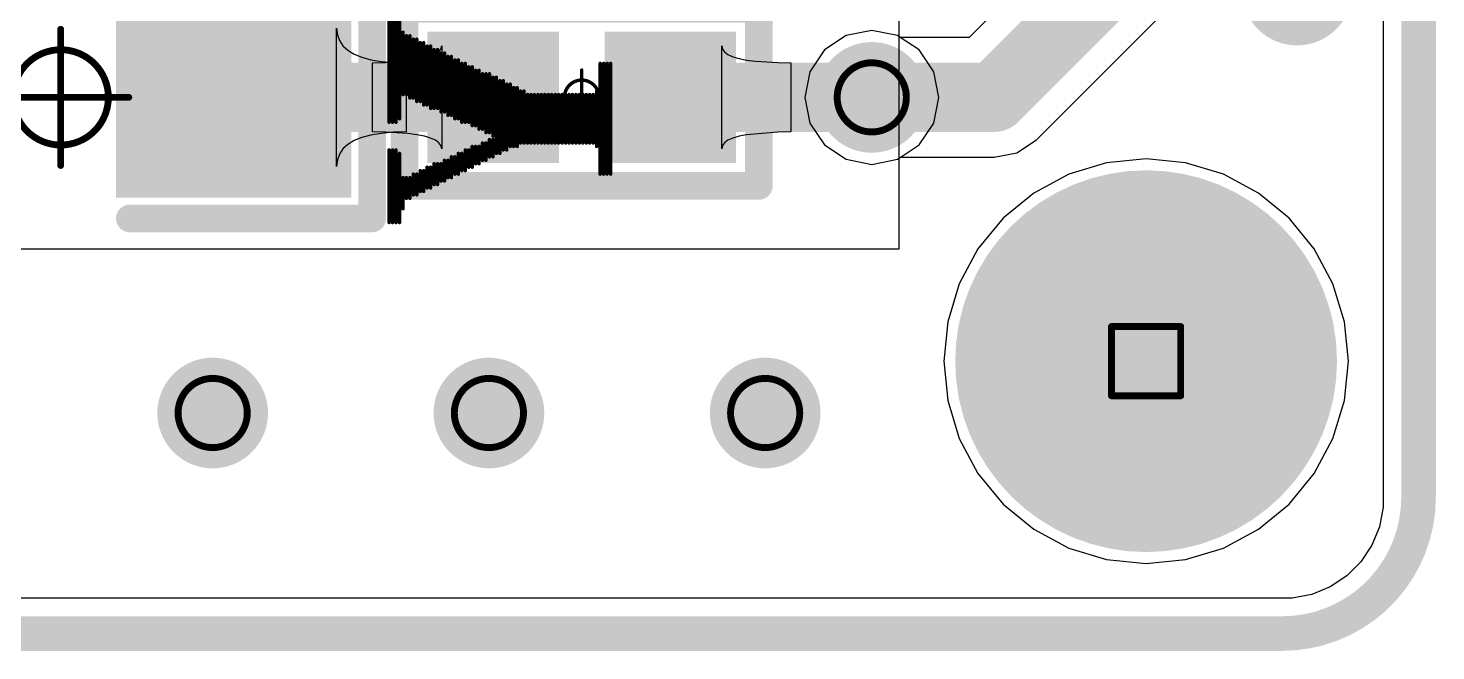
# Model space of a CAD drawing. Header units: millimetres. Extents: x -1.72 to 0.75, y -0.35 to 1.04.
# Drawn here: x 0.3462 to 0.753, y -0.005 to 0.175 of the extents above; entities that cross this region are included whole.
import ezdxf

# ---------------------------------------------------------------- set-up
doc = ezdxf.new("R2010")
doc.units = ezdxf.units.MM
doc.header["$MEASUREMENT"] = 0
for name, color, linetype in [('BottomLayer', 5, 'Continuous'), ('BottomOverlay', 54, 'Continuous'), ('BottomSolder', 6, 'Continuous'), ('DrillDrawing', 1, 'Continuous'), ('Mechanical1', 6, 'Continuous'), ('Mechanical15', 56, 'Continuous'), ('MultiLayer', 9, 'Continuous'), ('PadHoleLayer', 156, 'Continuous'), ('TopLayer', 1, 'Continuous'), ('TopOverlay', 2, 'Continuous'), ('TopPaste', 8, 'Continuous'), ('TopSolder', 216, 'Continuous'), ('ViaHoleLayer', 16, 'Continuous')]:
    doc.layers.add(name, color=color, linetype=linetype)

# ---------------------------------------------------------------- blocks, each defined once
blk = doc.blocks.new('SEASKY1_B_1')
at = {"layer": 'BottomOverlay', "const_width": 0.001}
for points in [[(0.504, -0.021), (0.472, -0.0209999)], [(0.504, -0.022), (0.472, -0.0219999)], [(0.472, -0.0230001), (0.504, -0.023)], [(0.472, -0.0240001), (0.504, -0.024)], [(0.496, -0.025), (0.48, -0.025)], [(0.495, -0.026), (0.481, -0.026)], [(0.495, -0.027), (0.481, -0.027)], [(0.4810001, -0.028), (0.495, -0.0279999)], [(0.495, -0.032), (0.481, -0.032)], [(0.495, -0.033), (0.481, -0.033)], [(0.4950001, -0.029), (0.4810001, -0.029)], [(0.4950001, -0.03), (0.4810001, -0.03)], [(0.495, -0.0310001), (0.4810001, -0.031)], [(0.495, -0.034), (0.481, -0.034)], [(0.495, -0.035), (0.481, -0.035)], [(0.495, -0.036), (0.481, -0.036)], [(0.495, -0.037), (0.481, -0.037)], [(0.495, -0.038), (0.481, -0.038)], [(0.495, -0.039), (0.481, -0.039)], [(0.495, -0.04), (0.481, -0.04)], [(0.495, -0.041), (0.481, -0.041)], [(0.495, -0.042), (0.481, -0.042)], [(0.4810001, -0.043), (0.495, -0.0429999)], [(0.4950001, -0.044), (0.4810001, -0.044)], [(0.4950001, -0.045), (0.4810001, -0.045)], [(0.496, -0.048), (0.479, -0.048)], [(0.496, -0.049), (0.479, -0.049)], [(0.495, -0.0460001), (0.48, -0.0460001)], [(0.495, -0.047), (0.48, -0.047)], [(0.497, -0.052), (0.477, -0.052)], [(0.498, -0.053), (0.477, -0.053)], [(0.496, -0.05), (0.478, -0.05)], [(0.497, -0.051), (0.478, -0.051)], [(0.492, -0.056), (0.475, -0.056)], [(0.4919999, -0.057), (0.475, -0.057)], [(0.498, -0.054), (0.476, -0.054)], [(0.493, -0.055), (0.476, -0.055)], [(0.499, -0.055), (0.494, -0.055)], [(0.499, -0.056), (0.494, -0.056)], [(0.5, -0.057), (0.495, -0.0569999)], [(0.49, -0.061), (0.473, -0.061)], [(0.491, -0.059), (0.474, -0.059)], [(0.49, -0.06), (0.474, -0.06)], [(0.491, -0.058), (0.475, -0.058)], [(0.5, -0.058), (0.495, -0.0579999)], [(0.496, -0.0610001), (0.502, -0.061)], [(0.501, -0.059), (0.4960001, -0.059)], [(0.501, -0.06), (0.4960001, -0.06)], [(0.488, -0.0649999), (0.471, -0.0649999)], [(0.489, -0.063), (0.472, -0.063)], [(0.489, -0.064), (0.472, -0.064)], [(0.489, -0.062), (0.473, -0.062)], [(0.502, -0.062), (0.497, -0.062)], [(0.503, -0.063), (0.497, -0.063)], [(0.503, -0.064), (0.498, -0.064)], [(0.504, -0.065), (0.498, -0.065)], [(0.486, -0.069), (0.469, -0.069)], [(0.487, -0.0670001), (0.4699999, -0.067)], [(0.487, -0.0680001), (0.4699999, -0.068)], [(0.4880001, -0.066), (0.4709999, -0.066)], [(0.504, -0.066), (0.499, -0.066)], [(0.505, -0.067), (0.499, -0.067)], [(0.5, -0.0680001), (0.505, -0.068)], [(0.506, -0.069), (0.5, -0.069)], [(0.485, -0.073), (0.467, -0.073)], [(0.485, -0.071), (0.468, -0.071)], [(0.485, -0.072), (0.468, -0.072)], [(0.486, -0.07), (0.469, -0.07)], [(0.506, -0.07), (0.501, -0.07)], [(0.507, -0.071), (0.501, -0.071)], [(0.5069999, -0.072), (0.501, -0.072)], [(0.5079999, -0.073), (0.502, -0.073)], [(0.483, -0.077), (0.465, -0.077)], [(0.483, -0.076), (0.466, -0.076)], [(0.484, -0.075), (0.4660001, -0.075)], [(0.484, -0.074), (0.467, -0.074)], [(0.5079999, -0.074), (0.502, -0.074)], [(0.509, -0.0750001), (0.503, -0.075)], [(0.509, -0.076), (0.503, -0.076)], [(0.51, -0.077), (0.504, -0.077)], [(0.481, -0.081), (0.463, -0.081)], [(0.482, -0.079), (0.464, -0.079)], [(0.481, -0.08), (0.464, -0.08)], [(0.482, -0.078), (0.465, -0.078)], [(0.51, -0.078), (0.504, -0.078)], [(0.511, -0.079), (0.505, -0.079)], [(0.511, -0.08), (0.505, -0.08)], [(0.5139999, -0.081), (0.505, -0.081)], [(0.459, -0.0830001), (0.489, -0.083)], [(0.489, -0.084), (0.459, -0.084)], [(0.489, -0.085), (0.459, -0.085)], [(0.4880001, -0.082), (0.4590001, -0.082)], [(0.518, -0.0830001), (0.497, -0.083)], [(0.518, -0.084), (0.497, -0.084)], [(0.518, -0.085), (0.497, -0.085)], [(0.5180001, -0.082), (0.498, -0.082)]]:
    blk.add_lwpolyline(points, dxfattribs=at)
at = {"layer": 'BottomOverlay', "const_width": 0.0005}
for points in [[(0.47175, -0.0209999, 1), (0.47225, -0.0209999, 1)], [(0.47175, -0.0219999, 1), (0.47225, -0.0219999, 1)], [(0.47175, -0.0230001, 1), (0.47225, -0.0230001, 1)], [(0.47175, -0.0240001, 1), (0.47225, -0.0240001, 1)], [(0.50375, -0.021, 1), (0.50425, -0.021, 1)], [(0.50375, -0.022, 1), (0.50425, -0.022, 1)], [(0.50375, -0.023, 1), (0.50425, -0.023, 1)], [(0.50375, -0.024, 1), (0.50425, -0.024, 1)], [(0.47975, -0.025, 1), (0.48025, -0.025, 1)], [(0.48075, -0.026, 1), (0.48125, -0.026, 1)], [(0.48075, -0.027, 1), (0.48125, -0.027, 1)], [(0.4807501, -0.028, 1), (0.4812501, -0.028, 1)], [(0.49475, -0.026, 1), (0.49525, -0.026, 1)], [(0.49475, -0.027, 1), (0.49525, -0.027, 1)], [(0.49475, -0.0279999, 1), (0.49525, -0.0279999, 1)], [(0.49575, -0.025, 1), (0.49625, -0.025, 1)], [(0.48075, -0.032, 1), (0.48125, -0.032, 1)], [(0.48075, -0.033, 1), (0.48125, -0.033, 1)], [(0.4807501, -0.029, 1), (0.4812501, -0.029, 1)], [(0.4807501, -0.03, 1), (0.4812501, -0.03, 1)], [(0.4807501, -0.031, 1), (0.4812501, -0.031, 1)], [(0.49475, -0.0310001, 1), (0.49525, -0.0310001, 1)], [(0.49475, -0.032, 1), (0.49525, -0.032, 1)], [(0.49475, -0.033, 1), (0.49525, -0.033, 1)], [(0.4947501, -0.029, 1), (0.4952501, -0.029, 1)], [(0.4947501, -0.03, 1), (0.4952501, -0.03, 1)], [(0.48075, -0.034, 1), (0.48125, -0.034, 1)], [(0.48075, -0.035, 1), (0.48125, -0.035, 1)], [(0.48075, -0.036, 1), (0.48125, -0.036, 1)], [(0.48075, -0.037, 1), (0.48125, -0.037, 1)], [(0.49475, -0.034, 1), (0.49525, -0.034, 1)], [(0.49475, -0.035, 1), (0.49525, -0.035, 1)], [(0.49475, -0.036, 1), (0.49525, -0.036, 1)], [(0.49475, -0.037, 1), (0.49525, -0.037, 1)], [(0.48075, -0.038, 1), (0.48125, -0.038, 1)], [(0.48075, -0.039, 1), (0.48125, -0.039, 1)], [(0.48075, -0.04, 1), (0.48125, -0.04, 1)], [(0.48075, -0.041, 1), (0.48125, -0.041, 1)], [(0.49475, -0.038, 1), (0.49525, -0.038, 1)], [(0.49475, -0.039, 1), (0.49525, -0.039, 1)], [(0.49475, -0.04, 1), (0.49525, -0.04, 1)], [(0.49475, -0.041, 1), (0.49525, -0.041, 1)], [(0.48075, -0.042, 1), (0.48125, -0.042, 1)], [(0.4807501, -0.043, 1), (0.4812501, -0.043, 1)], [(0.4807501, -0.044, 1), (0.4812501, -0.044, 1)], [(0.4807501, -0.045, 1), (0.4812501, -0.045, 1)], [(0.49475, -0.042, 1), (0.49525, -0.042, 1)], [(0.49475, -0.0429999, 1), (0.49525, -0.0429999, 1)], [(0.4947501, -0.044, 1), (0.4952501, -0.044, 1)], [(0.4947501, -0.045, 1), (0.4952501, -0.045, 1)], [(0.47875, -0.048, 1), (0.47925, -0.048, 1)], [(0.47875, -0.049, 1), (0.47925, -0.049, 1)], [(0.47975, -0.0460001, 1), (0.48025, -0.0460001, 1)], [(0.47975, -0.047, 1), (0.48025, -0.047, 1)], [(0.49475, -0.0460001, 1), (0.49525, -0.0460001, 1)], [(0.49475, -0.047, 1), (0.49525, -0.047, 1)], [(0.49575, -0.048, 1), (0.49625, -0.048, 1)], [(0.49575, -0.049, 1), (0.49625, -0.049, 1)], [(0.47675, -0.052, 1), (0.47725, -0.052, 1)], [(0.47675, -0.053, 1), (0.47725, -0.053, 1)], [(0.47775, -0.05, 1), (0.47825, -0.05, 1)], [(0.47775, -0.051, 1), (0.47825, -0.051, 1)], [(0.49575, -0.05, 1), (0.49625, -0.05, 1)], [(0.49675, -0.051, 1), (0.49725, -0.051, 1)], [(0.49675, -0.052, 1), (0.49725, -0.052, 1)], [(0.49775, -0.053, 1), (0.49825, -0.053, 1)], [(0.47475, -0.056, 1), (0.47525, -0.056, 1)], [(0.47475, -0.057, 1), (0.47525, -0.057, 1)], [(0.47575, -0.054, 1), (0.47625, -0.054, 1)], [(0.47575, -0.055, 1), (0.47625, -0.055, 1)], [(0.4917499, -0.057, 1), (0.4922499, -0.057, 1)], [(0.49175, -0.056, 1), (0.49225, -0.056, 1)], [(0.49275, -0.055, 1), (0.49325, -0.055, 1)], [(0.49375, -0.055, 1), (0.49425, -0.055, 1)], [(0.49375, -0.056, 1), (0.49425, -0.056, 1)], [(0.49475, -0.0569999, 1), (0.49525, -0.0569999, 1)], [(0.49775, -0.054, 1), (0.49825, -0.054, 1)], [(0.49875, -0.055, 1), (0.49925, -0.055, 1)], [(0.49875, -0.056, 1), (0.49925, -0.056, 1)], [(0.49975, -0.057, 1), (0.50025, -0.057, 1)], [(0.47275, -0.061, 1), (0.47325, -0.061, 1)], [(0.47375, -0.059, 1), (0.47425, -0.059, 1)], [(0.47375, -0.06, 1), (0.47425, -0.06, 1)], [(0.47475, -0.058, 1), (0.47525, -0.058, 1)], [(0.48975, -0.06, 1), (0.49025, -0.06, 1)], [(0.48975, -0.061, 1), (0.49025, -0.061, 1)], [(0.49075, -0.058, 1), (0.49125, -0.058, 1)], [(0.49075, -0.059, 1), (0.49125, -0.059, 1)], [(0.49475, -0.0579999, 1), (0.49525, -0.0579999, 1)], [(0.49575, -0.0610001, 1), (0.49625, -0.0610001, 1)], [(0.4957501, -0.059, 1), (0.4962501, -0.059, 1)], [(0.4957501, -0.06, 1), (0.4962501, -0.06, 1)], [(0.49975, -0.058, 1), (0.50025, -0.058, 1)], [(0.50075, -0.059, 1), (0.50125, -0.059, 1)], [(0.50075, -0.06, 1), (0.50125, -0.06, 1)], [(0.50175, -0.061, 1), (0.50225, -0.061, 1)], [(0.47075, -0.0649999, 1), (0.47125, -0.0649999, 1)], [(0.47175, -0.063, 1), (0.47225, -0.063, 1)], [(0.47175, -0.064, 1), (0.47225, -0.064, 1)], [(0.47275, -0.062, 1), (0.47325, -0.062, 1)], [(0.48775, -0.0649999, 1), (0.48825, -0.0649999, 1)], [(0.48875, -0.062, 1), (0.48925, -0.062, 1)], [(0.48875, -0.063, 1), (0.48925, -0.063, 1)], [(0.48875, -0.064, 1), (0.48925, -0.064, 1)], [(0.49675, -0.062, 1), (0.49725, -0.062, 1)], [(0.49675, -0.063, 1), (0.49725, -0.063, 1)], [(0.49775, -0.064, 1), (0.49825, -0.064, 1)], [(0.49775, -0.065, 1), (0.49825, -0.065, 1)], [(0.50175, -0.062, 1), (0.50225, -0.062, 1)], [(0.50275, -0.063, 1), (0.50325, -0.063, 1)], [(0.50275, -0.064, 1), (0.50325, -0.064, 1)], [(0.50375, -0.065, 1), (0.50425, -0.065, 1)], [(0.46875, -0.069, 1), (0.46925, -0.069, 1)], [(0.4697499, -0.067, 1), (0.4702499, -0.067, 1)], [(0.4697499, -0.068, 1), (0.4702499, -0.068, 1)], [(0.4707499, -0.066, 1), (0.4712499, -0.066, 1)], [(0.48575, -0.069, 1), (0.48625, -0.069, 1)], [(0.48675, -0.0670001, 1), (0.48725, -0.0670001, 1)], [(0.48675, -0.0680001, 1), (0.48725, -0.0680001, 1)], [(0.4877501, -0.066, 1), (0.4882501, -0.066, 1)], [(0.49875, -0.066, 1), (0.49925, -0.066, 1)], [(0.49875, -0.067, 1), (0.49925, -0.067, 1)], [(0.49975, -0.0680001, 1), (0.50025, -0.0680001, 1)], [(0.49975, -0.069, 1), (0.50025, -0.069, 1)], [(0.50375, -0.066, 1), (0.50425, -0.066, 1)], [(0.50475, -0.067, 1), (0.50525, -0.067, 1)], [(0.50475, -0.068, 1), (0.50525, -0.068, 1)], [(0.50575, -0.069, 1), (0.50625, -0.069, 1)], [(0.46675, -0.073, 1), (0.46725, -0.073, 1)], [(0.46775, -0.071, 1), (0.46825, -0.071, 1)], [(0.46775, -0.072, 1), (0.46825, -0.072, 1)], [(0.46875, -0.07, 1), (0.46925, -0.07, 1)], [(0.48475, -0.071, 1), (0.48525, -0.071, 1)], [(0.48475, -0.072, 1), (0.48525, -0.072, 1)], [(0.48475, -0.073, 1), (0.48525, -0.073, 1)], [(0.48575, -0.07, 1), (0.48625, -0.07, 1)], [(0.50075, -0.07, 1), (0.50125, -0.07, 1)], [(0.50075, -0.071, 1), (0.50125, -0.071, 1)], [(0.50075, -0.072, 1), (0.50125, -0.072, 1)], [(0.50175, -0.073, 1), (0.50225, -0.073, 1)], [(0.50575, -0.07, 1), (0.50625, -0.07, 1)], [(0.5067499, -0.072, 1), (0.5072499, -0.072, 1)], [(0.50675, -0.071, 1), (0.50725, -0.071, 1)], [(0.5077499, -0.073, 1), (0.5082499, -0.073, 1)], [(0.46475, -0.077, 1), (0.46525, -0.077, 1)], [(0.46575, -0.076, 1), (0.46625, -0.076, 1)], [(0.4657501, -0.075, 1), (0.4662501, -0.075, 1)], [(0.46675, -0.074, 1), (0.46725, -0.074, 1)], [(0.48275, -0.076, 1), (0.48325, -0.076, 1)], [(0.48275, -0.077, 1), (0.48325, -0.077, 1)], [(0.48375, -0.074, 1), (0.48425, -0.074, 1)], [(0.48375, -0.075, 1), (0.48425, -0.075, 1)], [(0.50175, -0.074, 1), (0.50225, -0.074, 1)], [(0.50275, -0.075, 1), (0.50325, -0.075, 1)], [(0.50275, -0.076, 1), (0.50325, -0.076, 1)], [(0.50375, -0.077, 1), (0.50425, -0.077, 1)], [(0.5077499, -0.074, 1), (0.5082499, -0.074, 1)], [(0.50875, -0.0750001, 1), (0.50925, -0.0750001, 1)], [(0.50875, -0.076, 1), (0.50925, -0.076, 1)], [(0.50975, -0.077, 1), (0.51025, -0.077, 1)], [(0.46275, -0.081, 1), (0.46325, -0.081, 1)], [(0.46375, -0.079, 1), (0.46425, -0.079, 1)], [(0.46375, -0.08, 1), (0.46425, -0.08, 1)], [(0.46475, -0.078, 1), (0.46525, -0.078, 1)], [(0.48075, -0.08, 1), (0.48125, -0.08, 1)], [(0.48075, -0.081, 1), (0.48125, -0.081, 1)], [(0.48175, -0.078, 1), (0.48225, -0.078, 1)], [(0.48175, -0.079, 1), (0.48225, -0.079, 1)], [(0.50375, -0.078, 1), (0.50425, -0.078, 1)], [(0.50475, -0.079, 1), (0.50525, -0.079, 1)], [(0.50475, -0.08, 1), (0.50525, -0.08, 1)], [(0.50475, -0.081, 1), (0.50525, -0.081, 1)], [(0.50975, -0.078, 1), (0.51025, -0.078, 1)], [(0.51075, -0.079, 1), (0.51125, -0.079, 1)], [(0.51075, -0.08, 1), (0.51125, -0.08, 1)], [(0.5137499, -0.081, 1), (0.5142499, -0.081, 1)], [(0.4877501, -0.082, 1), (0.4882501, -0.082, 1)], [(0.48875, -0.083, 1), (0.48925, -0.083, 1)], [(0.48875, -0.084, 1), (0.48925, -0.084, 1)], [(0.48875, -0.085, 1), (0.48925, -0.085, 1)], [(0.49675, -0.083, 1), (0.49725, -0.083, 1)], [(0.49675, -0.084, 1), (0.49725, -0.084, 1)], [(0.49675, -0.085, 1), (0.49725, -0.085, 1)], [(0.49775, -0.082, 1), (0.49825, -0.082, 1)], [(0.51775, -0.0830001, 1), (0.51825, -0.0830001, 1)], [(0.51775, -0.084, 1), (0.51825, -0.084, 1)], [(0.51775, -0.085, 1), (0.51825, -0.085, 1)], [(0.5177501, -0.082, 1), (0.5182501, -0.082, 1)]]:
    blk.add_lwpolyline(points, format="xyb", close=True, dxfattribs=at)
blk = doc.blocks.new('R_0603_L_39')
at = {"layer": 'Mechanical15', "const_width": 0.001}
for points in [[(0, -0.007874), (0, 0.007874)], [(-0.007874, 0), (0.007874, 0)]]:
    blk.add_lwpolyline(points, dxfattribs=at)
at = {"layer": 'Mechanical15'}
for points, const_width in [([(-0.00025, 0.007874, 1), (0.00025, 0.007874, 1)], 0.0005), ([(0.005, 0, 1), (-0.005, 0, 1)], 0.001), ([(-0.008124, 0, 1), (-0.007624, 0, 1)], 0.0005), ([(-0.00525, 0, 1), (-0.00475, 0, 1)], 0.0005), ([(0.00475, 0, 1), (0.00525, 0, 1)], 0.0005), ([(0.007624, 0, 1), (0.008124, 0, 1)], 0.0005), ([(-0.00025, -0.007874, 1), (0.00025, -0.007874, 1)], 0.0005)]:
    blk.add_lwpolyline(points, format="xyb", close=True, dxfattribs=dict(at, const_width=const_width))
at = {"layer": 'TopLayer'}
for points in [[(-0.0405938, -0.0150032), (-0.0105938, -0.0150032), (-0.0405938, 0.0149968), (-0.0105938, 0.0149968)], [(0.0105874, -0.0150032), (0.0405874, -0.0150032), (0.0105874, 0.0149968), (0.0405874, 0.0149968)]]:
    blk.add_solid(points, dxfattribs=at)
at = {"layer": 'TopOverlay', "const_width": 0.008}
for points in [[(-0.0511843, -0.0255938), (-0.0511843, 0.0255874)], [(-0.0511843, 0.0255874), (0.0511779, 0.0255874)], [(0.0511779, -0.0255938), (0.0511779, 0.0255874)], [(-0.0511843, -0.0255938), (0.0511779, -0.0255938)]]:
    blk.add_lwpolyline(points, dxfattribs=at)
at = {"layer": 'TopOverlay', "const_width": 0.004}
for points in [[(-0.0531843, 0.0255874, 1), (-0.0491843, 0.0255874, 1)], [(-0.0531843, 0.0255874, 1), (-0.0491843, 0.0255874, 1)], [(0.0491779, 0.0255874, 1), (0.0531779, 0.0255874, 1)], [(0.0491779, 0.0255874, 1), (0.0531779, 0.0255874, 1)], [(-0.0531843, -0.0255938, 1), (-0.0491843, -0.0255938, 1)], [(-0.0531843, -0.0255938, 1), (-0.0491843, -0.0255938, 1)], [(0.0491779, -0.0255938, 1), (0.0531779, -0.0255938, 1)], [(0.0491779, -0.0255938, 1), (0.0531779, -0.0255938, 1)]]:
    blk.add_lwpolyline(points, format="xyb", close=True, dxfattribs=at)
at = {"layer": 'TopPaste'}
for points in [[(-0.0405938, -0.0150032), (-0.0105938, -0.0150032), (-0.0405938, 0.0149968), (-0.0105938, 0.0149968)], [(0.0105874, -0.0150032), (0.0405874, -0.0150032), (0.0105874, 0.0149968), (0.0405874, 0.0149968)]]:
    blk.add_solid(points, dxfattribs=at)
at = {"layer": 'TopSolder'}
for points in [[(-0.0445938, -0.0190032), (-0.0065938, -0.0190032), (-0.0445938, 0.0189968), (-0.0065938, 0.0189968)], [(0.0065874, -0.0190032), (0.0445874, -0.0190032), (0.0065874, 0.0189968), (0.0445874, 0.0189968)]]:
    blk.add_solid(points, dxfattribs=at)
blk = doc.blocks.new('LED_0805G_40')
at = {"layer": 'Mechanical15', "const_width": 0.0019685}
for points in [[(0, 0.019685), (0, -0.019685)], [(0.019685, 0), (-0.019685, 0)]]:
    blk.add_lwpolyline(points, dxfattribs=at)
at = {"layer": 'Mechanical15'}
for points, const_width in [([(-0.0004921, 0.019685, 1), (0.0004921, 0.019685, 1)], 0.0009842), ([(0.0137795, 0, 1), (-0.0137795, 0, 1)], 0.0019685), ([(-0.0201771, 0, 1), (-0.0191929, 0, 1)], 0.0009842), ([(-0.0142716, 0, 1), (-0.0132874, 0, 1)], 0.0009842), ([(0.0132874, 0, 1), (0.0142716, 0, 1)], 0.0009842), ([(0.0191929, 0, 1), (0.0201771, 0, 1)], 0.0009842), ([(-0.0004921, -0.019685, 1), (0.0004921, -0.019685, 1)], 0.0009842)]:
    blk.add_lwpolyline(points, format="xyb", close=True, dxfattribs=dict(at, const_width=const_width))
at = {"layer": 'TopLayer', "const_width": 0.05}
blk.add_lwpolyline([(0.0549999, 0), (0.0449999, 0)], dxfattribs=at)
at = {"layer": 'TopLayer', "const_width": 0.025}
for points in [[(0.0324999, 0, 1), (0.0574999, 0, 1)], [(0.0424999, 0, 1), (0.0674999, 0, 1)]]:
    blk.add_lwpolyline(points, format="xyb", close=True, dxfattribs=at)
at = {"layer": 'TopLayer'}
blk.add_solid([(-0.0799999, -0.025), (-0.0199999, -0.025), (-0.0799999, 0.025), (-0.0199999, 0.025)], dxfattribs=at)
at = {"layer": 'TopOverlay', "const_width": 0.008}
for points in [[(-0.02, 0.035), (-0.09, 0.0349999)], [(-0.09, 0.0349999), (-0.09, -0.0349999)], [(0.105, 0.0349999), (0.02, 0.035)], [(0.09, 0.0349999), (0.09, -0.0349999)], [(0.105, 0.0349999), (0.105, -0.0349999)], [(-0.02, -0.035), (-0.09, -0.0349999)], [(0.105, -0.0349999), (0.02, -0.035)]]:
    blk.add_lwpolyline(points, dxfattribs=at)
at = {"layer": 'TopOverlay', "const_width": 0.004}
for points in [[(-0.092, 0.0349999, 1), (-0.088, 0.0349999, 1)], [(-0.092, 0.0349999, 1), (-0.088, 0.0349999, 1)], [(-0.022, 0.035, 1), (-0.018, 0.035, 1)], [(0.018, 0.035, 1), (0.022, 0.035, 1)], [(0.088, 0.0349999, 1), (0.092, 0.0349999, 1)], [(0.103, 0.0349999, 1), (0.107, 0.0349999, 1)], [(0.103, 0.0349999, 1), (0.107, 0.0349999, 1)], [(-0.092, -0.0349999, 1), (-0.088, -0.0349999, 1)], [(-0.092, -0.0349999, 1), (-0.088, -0.0349999, 1)], [(-0.022, -0.035, 1), (-0.018, -0.035, 1)], [(0.018, -0.035, 1), (0.022, -0.035, 1)], [(0.088, -0.0349999, 1), (0.092, -0.0349999, 1)], [(0.103, -0.0349999, 1), (0.107, -0.0349999, 1)], [(0.103, -0.0349999, 1), (0.107, -0.0349999, 1)]]:
    blk.add_lwpolyline(points, format="xyb", close=True, dxfattribs=at)
at = {"layer": 'TopPaste', "const_width": 0.05}
blk.add_lwpolyline([(0.0549999, 0), (0.0449999, 0)], dxfattribs=at)
at = {"layer": 'TopPaste', "const_width": 0.025}
for points in [[(0.0324999, 0, 1), (0.0574999, 0, 1)], [(0.0424999, 0, 1), (0.0674999, 0, 1)]]:
    blk.add_lwpolyline(points, format="xyb", close=True, dxfattribs=at)
at = {"layer": 'TopPaste'}
blk.add_solid([(-0.0799999, -0.025), (-0.0199999, -0.025), (-0.0799999, 0.025), (-0.0199999, 0.025)], dxfattribs=at)
at = {"layer": 'TopSolder', "const_width": 0.058}
blk.add_lwpolyline([(0.0549999, 0), (0.0449999, 0)], dxfattribs=at)
at = {"layer": 'TopSolder', "const_width": 0.029}
for points in [[(0.0304999, 0, 1), (0.0594999, 0, 1)], [(0.0404999, 0, 1), (0.0694999, 0, 1)]]:
    blk.add_lwpolyline(points, format="xyb", close=True, dxfattribs=at)
at = {"layer": 'TopSolder'}
blk.add_solid([(-0.0839999, -0.029), (-0.0159999, -0.029), (-0.0839999, 0.029), (-0.0159999, 0.029)], dxfattribs=at)

msp = doc.modelspace()

# ---------------------------------------------------------------- linework, layer by layer
at = {"layer": 'BottomLayer'}
for p, q in [((0.7378361, 0.7086613), (0.7378361, 0.0393701)), ((0.642667, 0.1968456), (0.6181544, 0.172333)), ((0.6375903, 0.1427437), (0.6722563, 0.1774097)), ((0.5825866, 0.1728944), (0.5763018, 0.168695)), ((0.59, 0.174369), (0.5825866, 0.1728944)), ((0.5974134, 0.1728944), (0.59, 0.174369)), ((0.5982536, 0.172333), (0.5974134, 0.1728944)), ((0.6181544, 0.172333), (0.5982536, 0.172333)), ((0.5763018, 0.168695), (0.5721024, 0.1624102)), ((0.5721024, 0.1624102), (0.5706278, 0.1549968)), ((0.5706278, 0.1549968), (0.5721024, 0.1475834)), ((0.5721024, 0.1475834), (0.5763018, 0.1412986)), ((0.6319671, 0.1389864), (0.6375903, 0.1427437)), ((0.5763018, 0.1412986), (0.5825866, 0.1370992)), ((0.625334, 0.137667), (0.6319671, 0.1389864)), ((0.5825866, 0.1370992), (0.59, 0.1356246)), ((0.59, 0.1356246), (0.5974134, 0.1370992)), ((0.5974134, 0.1370992), (0.5982632, 0.137667)), ((0.5982632, 0.137667), (0.625334, 0.137667)), ((0.6578858, 0.1360795), (0.6469186, 0.1327526)), ((0.6692913, 0.1372028), (0.6578858, 0.1360795)), ((0.6806968, 0.1360795), (0.6692913, 0.1372028)), ((0.691664, 0.1327526), (0.6806968, 0.1360795)), ((0.6469186, 0.1327526), (0.6368112, 0.1273501)), ((0.7017714, 0.1273501), (0.691664, 0.1327526)), ((0.6368112, 0.1273501), (0.627952, 0.1200795)), ((0.7106306, 0.1200795), (0.7017714, 0.1273501)), ((0.627952, 0.1200795), (0.6206814, 0.1112203)), ((0.7179012, 0.1112203), (0.7106306, 0.1200795)), ((0.6206814, 0.1112203), (0.6152789, 0.1011129)), ((0.7233037, 0.1011129), (0.7179012, 0.1112203)), ((0.6152789, 0.1011129), (0.611952, 0.0901457)), ((0.7266306, 0.0901457), (0.7233037, 0.1011129)), ((0.611952, 0.0901457), (0.6108287, 0.0787402)), ((0.7277539, 0.0787402), (0.7266306, 0.0901457)), ((0.6108287, 0.0787402), (0.611952, 0.0673347)), ((0.7266306, 0.0673347), (0.7277539, 0.0787402)), ((0.611952, 0.0673347), (0.6152789, 0.0563675)), ((0.7233037, 0.0563675), (0.7266306, 0.0673347)), ((0.6152789, 0.0563675), (0.6206814, 0.0462601)), ((0.7179012, 0.0462601), (0.7233037, 0.0563675)), ((0.6206814, 0.0462601), (0.627952, 0.0374009)), ((0.7106306, 0.0374009), (0.7179012, 0.0462601)), ((0.627952, 0.0374009), (0.6368112, 0.0301303)), ((0.7017714, 0.0301303), (0.7106306, 0.0374009)), ((0.7378361, 0.0393701), (0.7378361, 0.0364967)), ((0.7378361, 0.0364967), (0.7367149, 0.0308603)), ((0.6368112, 0.0301303), (0.6469186, 0.0247278)), ((0.691664, 0.0247278), (0.7017714, 0.0301303)), ((0.7367149, 0.0308603), (0.7345156, 0.0255506)), ((0.6469186, 0.0247278), (0.6578858, 0.0214009)), ((0.6806968, 0.0214009), (0.691664, 0.0247278)), ((0.7345156, 0.0255506), (0.7313229, 0.0207724)), ((0.6578858, 0.0214009), (0.6692913, 0.0202776)), ((0.6692913, 0.0202776), (0.6806968, 0.0214009)), ((0.7313229, 0.0207724), (0.727259, 0.0167085)), ((0.727259, 0.0167085), (0.7224809, 0.0135159)), ((0.7224809, 0.0135159), (0.7171714, 0.0113165)), ((0.7115349, 0.0101954), (0.0364965, 0.0101954)), ((0.7171714, 0.0113165), (0.7115349, 0.0101954))]:
    msp.add_line(p, q, dxfattribs=at)
at = {"layer": 'BottomLayer', "const_width": 0.02}
for points in [[(0.625334, 0.155), (0.66, 0.189666)], [(0.59, 0.1549968), (0.5900032, 0.155)], [(0.5900032, 0.155), (0.625334, 0.155)]]:
    msp.add_lwpolyline(points, dxfattribs=at)
at = {"layer": 'BottomLayer'}
for points, const_width in [([(0.7069266, 0.18602, 1), (0.7189266, 0.18602, 1)], 0.012), ([(0.584, 0.1549968, 1), (0.596, 0.1549968, 1)], 0.012), ([(0.585, 0.1549968, 1), (0.595, 0.1549968, 1)], 0.01), ([(0.5850032, 0.155, 1), (0.5950032, 0.155, 1)], 0.01), ([(0.5850032, 0.155, 1), (0.5950032, 0.155, 1)], 0.01), ([(0.620334, 0.155, 1), (0.630334, 0.155, 1)], 0.01), ([(0.620334, 0.155, 1), (0.630334, 0.155, 1)], 0.01), ([(0.6437008, 0.0787402, 1), (0.6948818, 0.0787402, 1)], 0.0511811), ([(0.3935149, 0.0637527, 1), (0.4055149, 0.0637527, 1)], 0.012), ([(0.4733532, 0.0637527, 1), (0.4853532, 0.0637527, 1)], 0.012), ([(0.5531915, 0.0637527, 1), (0.5651915, 0.0637527, 1)], 0.012)]:
    msp.add_lwpolyline(points, format="xyb", close=True, dxfattribs=dict(at, const_width=const_width))
at = {"layer": 'BottomSolder'}
for points, const_width in [([(0.7049266, 0.18602, 1), (0.7209266, 0.18602, 1)], 0.016), ([(0.582, 0.1549968, 1), (0.598, 0.1549968, 1)], 0.016), ([(0.6417008, 0.0787402, 1), (0.6968818, 0.0787402, 1)], 0.0551811), ([(0.3915149, 0.0637527, 1), (0.4075149, 0.0637527, 1)], 0.016), ([(0.4713532, 0.0637527, 1), (0.4873532, 0.0637527, 1)], 0.016), ([(0.5511915, 0.0637527, 1), (0.5671915, 0.0637527, 1)], 0.016)]:
    msp.add_lwpolyline(points, format="xyb", close=True, dxfattribs=dict(at, const_width=const_width))
at = {"layer": 'DrillDrawing'}
for points, const_width in [([(0.7480315, 0.0393701), (0.7480315, 0.7086613)], 0.006), ([(0.6592913, 0.0887402), (0.6792913, 0.0887402)], 0.002), ([(0.6592913, 0.0687402), (0.6592913, 0.0887402)], 0.002), ([(0.6792913, 0.0687402), (0.6792913, 0.0887402)], 0.002), ([(0.6592913, 0.0687402), (0.6792913, 0.0687402)], 0.002), ([(0.0393701, 0), (0.7086614, 0)], 0.006)]:
    msp.add_lwpolyline(points, dxfattribs=dict(at, const_width=const_width))
for points, const_width in [([(0.6, 0.1549968, 1), (0.58, 0.1549968, 1)], 0.002), ([(0.5795, 0.1549968, 1), (0.5805, 0.1549968, 1)], 0.001), ([(0.5995, 0.1549968, 1), (0.6005, 0.1549968, 1)], 0.001), ([(0.6587913, 0.0887402, 1), (0.6597913, 0.0887402, 1)], 0.001), ([(0.6587913, 0.0887402, 1), (0.6597913, 0.0887402, 1)], 0.001), ([(0.6787913, 0.0887402, 1), (0.6797913, 0.0887402, 1)], 0.001), ([(0.6787913, 0.0887402, 1), (0.6797913, 0.0887402, 1)], 0.001), ([(0.4095149, 0.0637527, 1), (0.3895149, 0.0637527, 1)], 0.002), ([(0.4893532, 0.0637527, 1), (0.4693532, 0.0637527, 1)], 0.002), ([(0.5691915, 0.0637527, 1), (0.5491915, 0.0637527, 1)], 0.002), ([(0.6587913, 0.0687402, 1), (0.6597913, 0.0687402, 1)], 0.001), ([(0.6587913, 0.0687402, 1), (0.6597913, 0.0687402, 1)], 0.001), ([(0.6787913, 0.0687402, 1), (0.6797913, 0.0687402, 1)], 0.001), ([(0.6787913, 0.0687402, 1), (0.6797913, 0.0687402, 1)], 0.001), ([(0.3890149, 0.0637527, 1), (0.3900149, 0.0637527, 1)], 0.001), ([(0.4090149, 0.0637527, 1), (0.4100149, 0.0637527, 1)], 0.001), ([(0.4688532, 0.0637527, 1), (0.4698532, 0.0637527, 1)], 0.001), ([(0.4888532, 0.0637527, 1), (0.4898532, 0.0637527, 1)], 0.001), ([(0.5486915, 0.0637527, 1), (0.5496915, 0.0637527, 1)], 0.001), ([(0.5686915, 0.0637527, 1), (0.5696915, 0.0637527, 1)], 0.001), ([(0.7465315, 0.0393701, 1), (0.7495315, 0.0393701, 1)], 0.003), ([(0.7465315, 0.0393701, 1), (0.7495315, 0.0393701, 1)], 0.003), ([(0.7071614, 0, 1), (0.7101614, 0, 1)], 0.003), ([(0.7071614, 0, 1), (0.7101614, 0, 1)], 0.003)]:
    msp.add_lwpolyline(points, format="xyb", close=True, dxfattribs=dict(at, const_width=const_width))
at = {"layer": 'DrillDrawing', "const_width": 0.006}
msp.add_lwpolyline([(0.7480315, 0.0393701, -0.4142135623730951), (0.7086614, 0)], format="xyb", dxfattribs=at)
at = {"layer": 'Mechanical1', "const_width": 0.01}
for points in [[(0.7480315, 0.0393701), (0.7480315, 0.7086613)], [(0.0393701, 0), (0.7086614, 0)]]:
    msp.add_lwpolyline(points, dxfattribs=at)
msp.add_lwpolyline([(0.7480315, 0.0393701, -0.4142135623730951), (0.7086614, 0)], format="xyb", dxfattribs=at)
at = {"layer": 'Mechanical1', "const_width": 0.005}
for points in [[(0.7455315, 0.0393701, 1), (0.7505315, 0.0393701, 1)], [(0.7455315, 0.0393701, 1), (0.7505315, 0.0393701, 1)], [(0.7061614, 0, 1), (0.7111614, 0, 1)], [(0.7061614, 0, 1), (0.7111614, 0, 1)]]:
    msp.add_lwpolyline(points, format="xyb", close=True, dxfattribs=at)
at = {"layer": 'MultiLayer'}
for points, const_width in [([(0.7069266, 0.18602, 1), (0.7189266, 0.18602, 1)], 0.012), ([(0.584, 0.1549968, 1), (0.596, 0.1549968, 1)], 0.012), ([(0.6437008, 0.0787402, 1), (0.6948818, 0.0787402, 1)], 0.0511811), ([(0.3935149, 0.0637527, 1), (0.4055149, 0.0637527, 1)], 0.012), ([(0.4733532, 0.0637527, 1), (0.4853532, 0.0637527, 1)], 0.012), ([(0.5531915, 0.0637527, 1), (0.5651915, 0.0637527, 1)], 0.012)]:
    msp.add_lwpolyline(points, format="xyb", close=True, dxfattribs=dict(at, const_width=const_width))
at = {"layer": 'PadHoleLayer', "const_width": 0.0472441}
msp.add_lwpolyline([(0.6456693, 0.0787402, 1), (0.6929133, 0.0787402, 1)], format="xyb", close=True, dxfattribs=at)
at = {"layer": 'TopLayer'}
for p, q in [((0.7378361, 0.7086613), (0.7378361, 0.0393701)), ((0.5979401, 0.1112203), (0.59794, 0.2361359)), ((0.5979401, 0.1725425), (0.59794, 0.1892943)), ((0.4353473, 0.1349952), (0.4353473, 0.1749952)), ((0.4353473, 0.1749952), (0.4355485, 0.1730952)), ((0.4355485, 0.1730952), (0.4361521, 0.1713952)), ((0.4361521, 0.1713952), (0.4371581, 0.1698952)), ((0.6036982, 0.168695), (0.5979401, 0.1725425)), ((0.4371581, 0.1698952), (0.4385665, 0.1685952)), ((0.4385665, 0.1685952), (0.4403773, 0.1674952)), ((0.4403773, 0.1674952), (0.4425905, 0.1665952)), ((0.462501, 0.1667514), (0.463901, 0.1673856)), ((0.463901, 0.1673856), (0.464901, 0.1681174)), ((0.464901, 0.1681174), (0.465501, 0.1689467)), ((0.465501, 0.1689467), (0.465701, 0.1698736)), ((0.465701, 0.1698736), (0.465701, 0.1401136)), ((0.5466422, 0.1401136), (0.5466422, 0.1698736)), ((0.5466422, 0.1698736), (0.5468422, 0.1689467)), ((0.5468422, 0.1689467), (0.5474422, 0.1681174)), ((0.5474422, 0.1681174), (0.5484422, 0.1673856)), ((0.5484422, 0.1673856), (0.5498422, 0.1667514)), ((0.6078976, 0.1624102), (0.6036982, 0.168695)), ((0.4425905, 0.1665952), (0.4452061, 0.1658952)), ((0.4452061, 0.1658952), (0.4482241, 0.1653952)), ((0.445701, 0.1649952), (0.449501, 0.165044)), ((0.445701, 0.1449952), (0.445701, 0.1649952)), ((0.4482241, 0.1653952), (0.4516445, 0.1650952)), ((0.449501, 0.165044), (0.458501, 0.1657757)), ((0.4516445, 0.1650952), (0.4554673, 0.1649952)), ((0.4554673, 0.1649952), (0.4554673, 0.1449952)), ((0.458501, 0.1657757), (0.460701, 0.1662148)), ((0.460701, 0.1662148), (0.462501, 0.1667514)), ((0.5498422, 0.1667514), (0.5516422, 0.1662148)), ((0.5516422, 0.1662148), (0.5538422, 0.1657757)), ((0.5538422, 0.1657757), (0.5564422, 0.1654343)), ((0.5564422, 0.1654343), (0.5628422, 0.165044)), ((0.5628422, 0.165044), (0.5666422, 0.1649952)), ((0.5666422, 0.1649952), (0.5666422, 0.1449952)), ((0.6093722, 0.1549968), (0.6078976, 0.1624102)), ((0.6078976, 0.1475834), (0.6093722, 0.1549968)), ((0.6036982, 0.1412986), (0.6078976, 0.1475834)), ((0.4403773, 0.1424952), (0.4385665, 0.1413952)), ((0.4425905, 0.1433952), (0.4403773, 0.1424952)), ((0.4452061, 0.1440952), (0.4425905, 0.1433952)), ((0.4482241, 0.1445952), (0.4452061, 0.1440952)), ((0.449501, 0.1449464), (0.445701, 0.1449952)), ((0.4516445, 0.1448952), (0.4482241, 0.1445952)), ((0.455901, 0.1445559), (0.449501, 0.1449464)), ((0.4554673, 0.1449952), (0.4516445, 0.1448952)), ((0.458501, 0.1442141), (0.455901, 0.1445559)), ((0.460701, 0.1437748), (0.458501, 0.1442141)), ((0.462501, 0.1432378), (0.460701, 0.1437748)), ((0.463901, 0.1426032), (0.462501, 0.1432378)), ((0.464901, 0.141871), (0.463901, 0.1426032)), ((0.5484422, 0.1426032), (0.5474422, 0.141871)), ((0.5498422, 0.1432378), (0.5484422, 0.1426032)), ((0.5516422, 0.1437748), (0.5498422, 0.1432378)), ((0.5538422, 0.1442141), (0.5516422, 0.1437748)), ((0.5628422, 0.1449464), (0.5538422, 0.1442141)), ((0.5666422, 0.1449952), (0.5628422, 0.1449464)), ((0.4361521, 0.1385952), (0.4355485, 0.1368952)), ((0.4371581, 0.1400952), (0.4361521, 0.1385952)), ((0.4385665, 0.1413952), (0.4371581, 0.1400952)), ((0.465501, 0.1410411), (0.464901, 0.141871)), ((0.465701, 0.1401136), (0.465501, 0.1410411)), ((0.5468422, 0.1410411), (0.5466422, 0.1401136)), ((0.5474422, 0.141871), (0.5468422, 0.1410411)), ((0.5979401, 0.1374511), (0.6036982, 0.1412986)), ((0.4355485, 0.1368952), (0.4353473, 0.1349952)), ((0.5979401, 0.1112203), (0.5979401, 0.1374511)), ((0.6578858, 0.1360795), (0.6469186, 0.1327526)), ((0.6692913, 0.1372028), (0.6578858, 0.1360795)), ((0.6806968, 0.1360795), (0.6692913, 0.1372028)), ((0.691664, 0.1327526), (0.6806968, 0.1360795)), ((0.6469186, 0.1327526), (0.6368112, 0.1273501)), ((0.7017714, 0.1273501), (0.691664, 0.1327526)), ((0.6368112, 0.1273501), (0.627952, 0.1200795)), ((0.7106306, 0.1200795), (0.7017714, 0.1273501)), ((0.627952, 0.1200795), (0.6206814, 0.1112203)), ((0.7179012, 0.1112203), (0.7106306, 0.1200795)), ((0.2489343, 0.1112203), (0.5979401, 0.1112203)), ((0.334311, 0.1112203), (0.5979401, 0.1112203)), ((0.6206814, 0.1112203), (0.6152789, 0.1011129)), ((0.7233037, 0.1011129), (0.7179012, 0.1112203)), ((0.6152789, 0.1011129), (0.611952, 0.0901457)), ((0.7266306, 0.0901457), (0.7233037, 0.1011129)), ((0.611952, 0.0901457), (0.6108287, 0.0787402)), ((0.7277539, 0.0787402), (0.7266306, 0.0901457)), ((0.6108287, 0.0787402), (0.611952, 0.0673347)), ((0.7266306, 0.0673347), (0.7277539, 0.0787402)), ((0.611952, 0.0673347), (0.6152789, 0.0563675)), ((0.7233037, 0.0563675), (0.7266306, 0.0673347)), ((0.6152789, 0.0563675), (0.6206814, 0.0462601)), ((0.7179012, 0.0462601), (0.7233037, 0.0563675)), ((0.6206814, 0.0462601), (0.627952, 0.0374009)), ((0.7106306, 0.0374009), (0.7179012, 0.0462601)), ((0.627952, 0.0374009), (0.6368112, 0.0301303)), ((0.7017714, 0.0301303), (0.7106306, 0.0374009)), ((0.7378361, 0.0393701), (0.7378361, 0.0364967)), ((0.7378361, 0.0364967), (0.7367149, 0.0308603)), ((0.6368112, 0.0301303), (0.6469186, 0.0247278)), ((0.691664, 0.0247278), (0.7017714, 0.0301303)), ((0.7367149, 0.0308603), (0.7345156, 0.0255506)), ((0.6469186, 0.0247278), (0.6578858, 0.0214009)), ((0.6806968, 0.0214009), (0.691664, 0.0247278)), ((0.7345156, 0.0255506), (0.7313229, 0.0207724)), ((0.6578858, 0.0214009), (0.6692913, 0.0202776)), ((0.6692913, 0.0202776), (0.6806968, 0.0214009)), ((0.7313229, 0.0207724), (0.727259, 0.0167085)), ((0.727259, 0.0167085), (0.7224809, 0.0135159)), ((0.7224809, 0.0135159), (0.7171714, 0.0113165)), ((0.7115349, 0.0101954), (0.0364965, 0.0101954)), ((0.7171714, 0.0113165), (0.7115349, 0.0101954))]:
    msp.add_line(p, q, dxfattribs=at)
for points, const_width in [([(0.7069266, 0.18602, 1), (0.7189266, 0.18602, 1)], 0.012), ([(0.584, 0.1549968, 1), (0.596, 0.1549968, 1)], 0.012), ([(0.4005873, 0.1549968, 1), (0.4105873, 0.1549968, 1)], 0.01), ([(0.4005889, 0.1549952, 1), (0.4105889, 0.1549952, 1)], 0.01), ([(0.4005889, 0.1549952, 1), (0.4105889, 0.1549952, 1)], 0.01), ([(0.4755794, 0.1549952, 1), (0.4855794, 0.1549952, 1)], 0.01), ([(0.4755794, 0.1549952, 1), (0.4855794, 0.1549952, 1)], 0.01), ([(0.475581, 0.1549936, 1), (0.485581, 0.1549936, 1)], 0.01), ([(0.5267622, 0.1549936, 1), (0.5367622, 0.1549936, 1)], 0.01), ([(0.5267638, 0.1549952, 1), (0.5367638, 0.1549952, 1)], 0.01), ([(0.5267638, 0.1549952, 1), (0.5367638, 0.1549952, 1)], 0.01), ([(0.5849984, 0.1549952, 1), (0.5949984, 0.1549952, 1)], 0.01), ([(0.5849984, 0.1549952, 1), (0.5949984, 0.1549952, 1)], 0.01), ([(0.585, 0.1549968, 1), (0.595, 0.1549968, 1)], 0.01), ([(0.6437008, 0.0787402, 1), (0.6948818, 0.0787402, 1)], 0.0511811), ([(0.3935149, 0.0637527, 1), (0.4055149, 0.0637527, 1)], 0.012), ([(0.4733532, 0.0637527, 1), (0.4853532, 0.0637527, 1)], 0.012), ([(0.5531915, 0.0637527, 1), (0.5651915, 0.0637527, 1)], 0.012)]:
    msp.add_lwpolyline(points, format="xyb", close=True, dxfattribs=dict(at, const_width=const_width))
at = {"layer": 'TopLayer', "const_width": 0.02}
for points in [[(0.4055873, 0.1549968), (0.4055889, 0.1549952)], [(0.4055889, 0.1549952), (0.4805794, 0.1549952)], [(0.4805794, 0.1549952), (0.480581, 0.1549936)], [(0.5317622, 0.1549936), (0.5317638, 0.1549952)], [(0.5317638, 0.1549952), (0.5899984, 0.1549952)], [(0.5899984, 0.1549952), (0.59, 0.1549968)]]:
    msp.add_lwpolyline(points, dxfattribs=at)
at = {"layer": 'TopSolder'}
for points, const_width in [([(0.7049266, 0.18602, 1), (0.7209266, 0.18602, 1)], 0.016), ([(0.582, 0.1549968, 1), (0.598, 0.1549968, 1)], 0.016), ([(0.6417008, 0.0787402, 1), (0.6968818, 0.0787402, 1)], 0.0551811), ([(0.3915149, 0.0637527, 1), (0.4075149, 0.0637527, 1)], 0.016), ([(0.4713532, 0.0637527, 1), (0.4873532, 0.0637527, 1)], 0.016), ([(0.5511915, 0.0637527, 1), (0.5671915, 0.0637527, 1)], 0.016)]:
    msp.add_lwpolyline(points, format="xyb", close=True, dxfattribs=dict(at, const_width=const_width))
at = {"layer": 'ViaHoleLayer', "const_width": 0.006}
for points in [[(0.587, 0.1549968, 1), (0.593, 0.1549968, 1)], [(0.3965149, 0.0637527, 1), (0.4025149, 0.0637527, 1)], [(0.4763532, 0.0637527, 1), (0.4823532, 0.0637527, 1)], [(0.5561915, 0.0637527, 1), (0.5621915, 0.0637527, 1)]]:
    msp.add_lwpolyline(points, format="xyb", close=True, dxfattribs=at)

# ---------------------------------------------------------------- block references
for name, p, rotation in [('SEASKY1_B_1', (0.53551, 0.6368111), 270), ('LED_0805G_40', (0.3555874, 0.1549968), 180)]:
    msp.add_blockref(name, p, dxfattribs=dict(rotation=rotation))
msp.add_blockref('R_0603_L_39', (0.5061748, 0.1549968))

doc.saveas('drawing.dxf')
